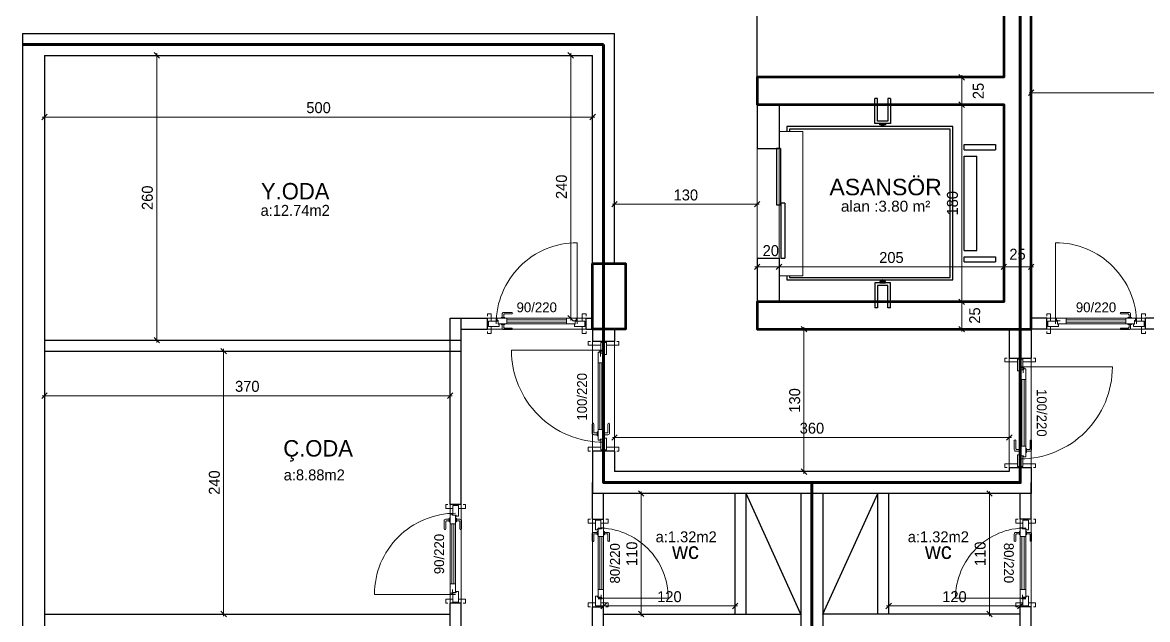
# Model space of a CAD drawing. Header units: centimetres. Extents: x 562865 to 1310255, y -148070 to 32737.
# Drawn here: x 591919 to 592945, y -4677 to -4132 of the extents above; entities that cross this region are included whole.
import ezdxf
from ezdxf.enums import TextEntityAlignment as Align

# ---------------------------------------------------------------- set-up
doc = ezdxf.new("R2010")
doc.units = ezdxf.units.CM
doc.header["$LTSCALE"] = 2.5
doc.layers.get('0').update_dxf_attribs({"color": 86})
for name, color, linetype in [('alan', 7, 'Continuous'), ('kapi-yazi', 7, 'Continuous'), ('mahal', 7, 'Continuous'), ('MAKINA', 4, 'Continuous'), ('MERBAS', 231, 'Continuous'), ('MIMARI', 3, 'Continuous'), ('Oda', 7, 'Continuous')]:
    doc.layers.add(name, color=color, linetype=linetype)
for name, color, linetype, lineweight in [('DUVAR', 4, 'Continuous', 30), ('duvar-kesim', 7, 'Continuous', 0), ('GÖRÜNÜŞLER', 96, 'Continuous', 25), ('ince', 30, 'Continuous', 15), ('iç ölçü', 106, 'Continuous', 18), ('kapi', 9, 'Continuous', 0), ('kolon', 1, 'Continuous', 53)]:
    doc.layers.add(name, color=color, linetype=linetype, lineweight=lineweight)
doc.styles.add('MAHALADI', font='arial.ttf')
doc.styles.add('PINAR', font='comic.ttf')
doc.dimstyles.new('TEMİZ ÖLÇÜ', dxfattribs={"dimtxt": 10, "dimasz": 5, "dimexe": 1.8, "dimexo": 0.625, "dimgap": 3, "dimtad": 1, "dimdec": 0, "dimrnd": 0.5, "dimzin": 1, "dimdsep": 46, "dimtxsty": 'PINAR', "dimblk": 'OBLIQUE', "dimcen": 0.9, "dimdle": 2, "dimclrd": 256, "dimclre": 256, "dimclrt": 7, "dimadec": 0, "dimazin": 0, "dimtfac": 1, "dimtdec": 0, "dimtofl": 0, "dimtmove": 2, "dimatfit": 2, "dimfxl": 10, "dimfxlon": 1, "dimlwd": -1, "dimlwe": -1, "dimarcsym": 0})

# ---------------------------------------------------------------- blocks, each defined once
blk = doc.blocks.new('fm-door1')
at = {"linetype": 'Continuous'}
for p, q in [((0, 25), (0, -25)), ((100, 25), (0, 25)), ((80, 32), (80, 0)), ((84, 28), (128, 28)), ((90, 50), (910, 50)), ((90, 50), (90, 30)), ((100, 30), (90, 30)), ((100, 30), (100, -5)), ((100, 30), (100, -5)), ((100, 0), (900, 0)), ((190, 50), (190, 0)), ((810, 50), (810, 0)), ((910, 30), (900, 30)), ((900, 30), (900, -5)), ((900, 25), (1000, 25)), ((910, 50), (910, 30)), ((1000, 25), (1000, -25)), ((110, -25), (0, -25)), ((100, -5), (110, -5)), ((110, -5), (100, -5)), ((110, -5), (110, -25)), ((110, -25), (110, -5)), ((890, -25), (890, -5)), ((890, -5), (900, -5)), ((890, -25), (1000, -25))]:
    blk.add_line(p, q, dxfattribs=at)
at = {"color": 8, "linetype": 'Continuous'}
for p, q in [((190, 35), (810, 35)), ((190, 15), (810, 15))]:
    blk.add_line(p, q, dxfattribs=at)
at = {"linetype": 'Continuous'}
for points in [[(858, 58), (858, 89, 0.414214), (842, 104), (759, 104, 1), (759, 89), (835, 89, -0.414214), (842, 81), (842, 58)], [(858, -8), (858, -39, -0.414214), (842, -54), (759, -54, -1), (759, -39), (835, -39, 0.414214), (842, -31), (842, -8)]]:
    blk.add_lwpolyline(points, format="xyb", dxfattribs=at)
for points in [[(869, 50), (869, 58), (831, 58), (831, 50)], [(869, 0), (869, -8), (831, -8), (831, 0)]]:
    blk.add_lwpolyline(points, dxfattribs=at)
blk.add_circle((84, 32), 4.26, dxfattribs=at)
blk = doc.blocks.new('_Oblique')
at = {"color": 0, "linetype": 'ByBlock', "lineweight": -2}
blk.add_line((-0.5, -0.5), (0.5, 0.5), dxfattribs=at)
blk = doc.blocks.new('*D283')
at = {"layer": 'Defpoints', "color": 0}
for p in [(592838.6, -4165.4), (593338.6, -4165.4), (593338.6, -4196.3)]:
    blk.add_point(p, dxfattribs=at)
at = {"layer": 'iç ölçü'}
for p, q in [((592836.6, -4196.3), (593340.6, -4196.3)), ((592838.6, -4191.3), (592838.6, -4198.1)), ((593338.6, -4191.3), (593338.6, -4198.1))]:
    blk.add_line(p, q, dxfattribs=at)
at = {"layer": 'iç ölçü', "linetype": 'ByBlock', "xscale": 5, "yscale": 5, "zscale": 5, "rotation": 180}
blk.add_blockref('_Oblique', (592838.6, -4196.3), dxfattribs=at)
at = {"layer": 'iç ölçü', "linetype": 'ByBlock', "xscale": 5, "yscale": 5, "zscale": 5}
blk.add_blockref('_Oblique', (593338.6, -4196.3), dxfattribs=at)
at = {"layer": 'iç ölçü', "color": 7, "insert": (593088.6, -4187.9), "char_height": 10, "attachment_point": 5, "style": 'PINAR'}
blk.add_mtext('500', dxfattribs=at)
blk = doc.blocks.new('*D286')
at = {"layer": 'Defpoints', "color": 0}
for p in [(592742, -4562.2), (592800.5, -4562.2), (592742, -4672.2)]:
    blk.add_point(p, dxfattribs=at)
at = {"layer": 'iç ölçü'}
for p, q in [((592795.5, -4562.2), (592802.3, -4562.2)), ((592800.5, -4674.2), (592800.5, -4560.2)), ((592795.5, -4672.2), (592802.3, -4672.2))]:
    blk.add_line(p, q, dxfattribs=at)
at = {"layer": 'iç ölçü', "linetype": 'ByBlock', "xscale": 5, "yscale": 5, "zscale": 5}
for p, rotation in [((592800.5, -4562.2), 90), ((592800.5, -4672.2), 270)]:
    blk.add_blockref('_Oblique', p, dxfattribs=dict(at, rotation=rotation))
at = {"layer": 'iç ölçü', "color": 7, "insert": (592792.1, -4617.2), "char_height": 10, "attachment_point": 5, "rotation": 90, "style": 'PINAR'}
blk.add_mtext('110', dxfattribs=at)
blk = doc.blocks.new('*D287')
at = {"layer": 'Defpoints', "color": 0}
for p in [(592708.6, -4580.4), (592828.6, -4580.4), (592708.6, -4664.8)]:
    blk.add_point(p, dxfattribs=at)
at = {"layer": 'iç ölçü'}
for p, q in [((592830.6, -4664.8), (592706.6, -4664.8)), ((592708.6, -4659.8), (592708.6, -4666.6)), ((592828.6, -4659.8), (592828.6, -4666.6))]:
    blk.add_line(p, q, dxfattribs=at)
at = {"layer": 'iç ölçü', "linetype": 'ByBlock', "xscale": 5, "yscale": 5, "zscale": 5, "rotation": 180}
blk.add_blockref('_Oblique', (592708.6, -4664.8), dxfattribs=at)
at = {"layer": 'iç ölçü', "linetype": 'ByBlock', "xscale": 5, "yscale": 5, "zscale": 5}
blk.add_blockref('_Oblique', (592828.6, -4664.8), dxfattribs=at)
at = {"layer": 'iç ölçü', "color": 7, "insert": (592768.6, -4656.4), "char_height": 10, "attachment_point": 5, "style": 'PINAR'}
blk.add_mtext('120', dxfattribs=at)
blk = doc.blocks.new('*D240')
at = {"layer": 'Defpoints', "color": 0}
for p in [(592482.8, -4562.2), (592541.3, -4562.2), (592541.3, -4672.2)]:
    blk.add_point(p, dxfattribs=at)
at = {"layer": 'iç ölçü'}
for p, q in [((592487.8, -4562.2), (592481, -4562.2)), ((592482.8, -4674.2), (592482.8, -4560.2)), ((592487.8, -4672.2), (592481, -4672.2))]:
    blk.add_line(p, q, dxfattribs=at)
at = {"layer": 'iç ölçü', "linetype": 'ByBlock', "xscale": 5, "yscale": 5, "zscale": 5}
for p, rotation in [((592482.8, -4562.2), 90), ((592482.8, -4672.2), 270)]:
    blk.add_blockref('_Oblique', p, dxfattribs=dict(at, rotation=rotation))
at = {"layer": 'iç ölçü', "color": 7, "insert": (592474.4, -4617.2), "char_height": 10, "attachment_point": 5, "rotation": 90, "style": 'PINAR'}
blk.add_mtext('110', dxfattribs=at)
blk = doc.blocks.new('*D241')
at = {"layer": 'Defpoints', "color": 0}
for p in [(592448.6, -4580.4), (592568.6, -4580.4), (592568.6, -4664.8)]:
    blk.add_point(p, dxfattribs=at)
at = {"layer": 'iç ölçü'}
for p, q in [((592446.6, -4664.8), (592570.6, -4664.8)), ((592448.6, -4659.8), (592448.6, -4666.6)), ((592568.6, -4659.8), (592568.6, -4666.6))]:
    blk.add_line(p, q, dxfattribs=at)
at = {"layer": 'iç ölçü', "linetype": 'ByBlock', "xscale": 5, "yscale": 5, "zscale": 5, "rotation": 180}
blk.add_blockref('_Oblique', (592448.6, -4664.8), dxfattribs=at)
at = {"layer": 'iç ölçü', "linetype": 'ByBlock', "xscale": 5, "yscale": 5, "zscale": 5}
blk.add_blockref('_Oblique', (592568.6, -4664.8), dxfattribs=at)
at = {"layer": 'iç ölçü', "color": 7, "insert": (592508.6, -4656.4), "char_height": 10, "attachment_point": 5, "style": 'PINAR'}
blk.add_mtext('120', dxfattribs=at)
blk = doc.blocks.new('*D264')
at = {"layer": 'Defpoints', "color": 0}
for p in [(592458.6, -4473.4), (592818.6, -4473.4), (592458.6, -4511.1)]:
    blk.add_point(p, dxfattribs=at)
at = {"layer": 'iç ölçü'}
for p, q in [((592820.6, -4511.1), (592456.6, -4511.1)), ((592458.6, -4506.1), (592458.6, -4512.9)), ((592818.6, -4506.1), (592818.6, -4512.9))]:
    blk.add_line(p, q, dxfattribs=at)
at = {"layer": 'iç ölçü', "linetype": 'ByBlock', "xscale": 5, "yscale": 5, "zscale": 5, "rotation": 180}
blk.add_blockref('_Oblique', (592458.6, -4511.1), dxfattribs=at)
at = {"layer": 'iç ölçü', "linetype": 'ByBlock', "xscale": 5, "yscale": 5, "zscale": 5}
blk.add_blockref('_Oblique', (592818.6, -4511.1), dxfattribs=at)
at = {"layer": 'iç ölçü', "color": 7, "insert": (592638.6, -4502.6), "char_height": 10, "attachment_point": 5, "style": 'PINAR'}
blk.add_mtext('360', dxfattribs=at)
blk = doc.blocks.new('*D334')
at = {"layer": 'Defpoints', "color": 0}
for p in [(592588.6, -4352.6), (592608.6, -4355.2), (592608.6, -4369)]:
    blk.add_point(p, dxfattribs=at)
at = {"layer": 'iç ölçü'}
for p, q in [((592586.6, -4355.2), (592610.6, -4355.2)), ((592588.6, -4353.3), (592588.6, -4357)), ((592608.6, -4365.2), (592608.6, -4353.4))]:
    blk.add_line(p, q, dxfattribs=at)
at = {"layer": 'iç ölçü', "linetype": 'ByBlock', "xscale": 5, "yscale": 5, "zscale": 5, "rotation": 180}
blk.add_blockref('_Oblique', (592588.6, -4355.2), dxfattribs=at)
at = {"layer": 'iç ölçü', "linetype": 'ByBlock', "xscale": 5, "yscale": 5, "zscale": 5}
blk.add_blockref('_Oblique', (592608.6, -4355.2), dxfattribs=at)
at = {"layer": 'iç ölçü', "color": 7, "insert": (592601.1, -4340.5), "char_height": 10, "attachment_point": 5, "style": 'PINAR'}
blk.add_mtext('20', dxfattribs=at)
blk = doc.blocks.new('*D335')
at = {"layer": 'Defpoints', "color": 0}
for p in [(592813.6, -4330.8), (592813.6, -4355.2), (592608.6, -4369)]:
    blk.add_point(p, dxfattribs=at)
at = {"layer": 'iç ölçü'}
for p, q in [((592813.6, -4345.2), (592813.6, -4357)), ((592606.6, -4355.2), (592815.6, -4355.2)), ((592608.6, -4365.2), (592608.6, -4353.4))]:
    blk.add_line(p, q, dxfattribs=at)
at = {"layer": 'iç ölçü', "linetype": 'ByBlock', "xscale": 5, "yscale": 5, "zscale": 5, "rotation": 180}
blk.add_blockref('_Oblique', (592608.6, -4355.2), dxfattribs=at)
at = {"layer": 'iç ölçü', "linetype": 'ByBlock', "xscale": 5, "yscale": 5, "zscale": 5}
blk.add_blockref('_Oblique', (592813.6, -4355.2), dxfattribs=at)
at = {"layer": 'iç ölçü', "color": 7, "insert": (592711.1, -4346.8), "char_height": 10, "attachment_point": 5, "style": 'PINAR'}
blk.add_mtext('205', dxfattribs=at)
blk = doc.blocks.new('*D336')
at = {"layer": 'Defpoints', "color": 0}
for p in [(592813.6, -4330.8), (592838.6, -4352.8), (592838.6, -4355.2)]:
    blk.add_point(p, dxfattribs=at)
at = {"layer": 'iç ölçü'}
for p, q in [((592813.6, -4345.2), (592813.6, -4357)), ((592811.6, -4355.2), (592840.6, -4355.2)), ((592838.6, -4353.4), (592838.6, -4357))]:
    blk.add_line(p, q, dxfattribs=at)
at = {"layer": 'iç ölçü', "linetype": 'ByBlock', "xscale": 5, "yscale": 5, "zscale": 5, "rotation": 180}
blk.add_blockref('_Oblique', (592813.6, -4355.2), dxfattribs=at)
at = {"layer": 'iç ölçü', "linetype": 'ByBlock', "xscale": 5, "yscale": 5, "zscale": 5}
blk.add_blockref('_Oblique', (592838.6, -4355.2), dxfattribs=at)
at = {"layer": 'iç ölçü', "color": 7, "insert": (592826.1, -4343.8), "char_height": 10, "attachment_point": 5, "style": 'PINAR'}
blk.add_mtext('25', dxfattribs=at)
blk = doc.blocks.new('*D337')
at = {"layer": 'Defpoints', "color": 0}
for p in [(592775.2, -4387.2), (592782, -4387.2), (592782, -4412.2)]:
    blk.add_point(p, dxfattribs=at)
at = {"layer": 'iç ölçü'}
for p, q in [((592781.4, -4387.2), (592773.4, -4387.2)), ((592775.2, -4414.2), (592775.2, -4385.2)), ((592781.4, -4412.2), (592773.4, -4412.2))]:
    blk.add_line(p, q, dxfattribs=at)
at = {"layer": 'iç ölçü', "linetype": 'ByBlock', "xscale": 5, "yscale": 5, "zscale": 5}
for p, rotation in [((592775.2, -4387.2), 90), ((592775.2, -4412.2), 270)]:
    blk.add_blockref('_Oblique', p, dxfattribs=dict(at, rotation=rotation))
at = {"layer": 'iç ölçü', "color": 7, "insert": (592787.1, -4399.7), "char_height": 10, "attachment_point": 5, "rotation": 90, "style": 'PINAR'}
blk.add_mtext('25', dxfattribs=at)
blk = doc.blocks.new('*D338')
at = {"layer": 'Defpoints', "color": 0}
for p in [(592775.2, -4207.2), (592779.5, -4207.2), (592782, -4387.2)]:
    blk.add_point(p, dxfattribs=at)
at = {"layer": 'iç ölçü'}
for p, q in [((592775.2, -4389.2), (592775.2, -4205.2)), ((592778.8, -4207.2), (592773.4, -4207.2)), ((592781.4, -4387.2), (592773.4, -4387.2))]:
    blk.add_line(p, q, dxfattribs=at)
at = {"layer": 'iç ölçü', "linetype": 'ByBlock', "xscale": 5, "yscale": 5, "zscale": 5}
for p, rotation in [((592775.2, -4207.2), 90), ((592775.2, -4387.2), 270)]:
    blk.add_blockref('_Oblique', p, dxfattribs=dict(at, rotation=rotation))
at = {"layer": 'iç ölçü', "color": 7, "insert": (592766.8, -4297.2), "char_height": 10, "attachment_point": 5, "rotation": 90, "style": 'PINAR'}
blk.add_mtext('180', dxfattribs=at)
blk = doc.blocks.new('*D339')
at = {"layer": 'Defpoints', "color": 0}
for p in [(592775.2, -4182.2), (592779.5, -4182.2), (592779.5, -4207.2)]:
    blk.add_point(p, dxfattribs=at)
at = {"layer": 'iç ölçü'}
for p, q in [((592778.8, -4182.2), (592773.4, -4182.2)), ((592775.2, -4209.2), (592775.2, -4180.2)), ((592778.8, -4207.2), (592773.4, -4207.2))]:
    blk.add_line(p, q, dxfattribs=at)
at = {"layer": 'iç ölçü', "linetype": 'ByBlock', "xscale": 5, "yscale": 5, "zscale": 5}
for p, rotation in [((592775.2, -4182.2), 90), ((592775.2, -4207.2), 270)]:
    blk.add_blockref('_Oblique', p, dxfattribs=dict(at, rotation=rotation))
at = {"layer": 'iç ölçü', "color": 7, "insert": (592790.4, -4194.7), "char_height": 10, "attachment_point": 5, "rotation": 90, "style": 'PINAR'}
blk.add_mtext('25', dxfattribs=at)
blk = doc.blocks.new('*D340')
at = {"layer": 'Defpoints', "color": 0}
for p in [(592458.6, -4297.2), (592458.6, -4298.1), (592588.6, -4297.2)]:
    blk.add_point(p, dxfattribs=at)
at = {"layer": 'iç ölçü'}
for p, q in [((592590.6, -4298.1), (592456.6, -4298.1)), ((592458.6, -4297.8), (592458.6, -4299.9)), ((592588.6, -4297.8), (592588.6, -4299.9))]:
    blk.add_line(p, q, dxfattribs=at)
at = {"layer": 'iç ölçü', "linetype": 'ByBlock', "xscale": 5, "yscale": 5, "zscale": 5, "rotation": 180}
blk.add_blockref('_Oblique', (592458.6, -4298.1), dxfattribs=at)
at = {"layer": 'iç ölçü', "linetype": 'ByBlock', "xscale": 5, "yscale": 5, "zscale": 5}
blk.add_blockref('_Oblique', (592588.6, -4298.1), dxfattribs=at)
at = {"layer": 'iç ölçü', "color": 7, "insert": (592523.6, -4289.7), "char_height": 10, "attachment_point": 5, "style": 'PINAR'}
blk.add_mtext('130', dxfattribs=at)
blk = doc.blocks.new('*D341')
at = {"layer": 'Defpoints', "color": 0}
for p in [(592661.4, -4412.2), (592631.3, -4542.2), (592661.4, -4542.2)]:
    blk.add_point(p, dxfattribs=at)
at = {"layer": 'iç ölçü'}
for p, q in [((592631.3, -4410.2), (592631.3, -4544.2)), ((592636.3, -4412.2), (592629.5, -4412.2)), ((592636.3, -4542.2), (592629.5, -4542.2))]:
    blk.add_line(p, q, dxfattribs=at)
at = {"layer": 'iç ölçü', "linetype": 'ByBlock', "xscale": 5, "yscale": 5, "zscale": 5}
for p, rotation in [((592631.3, -4412.2), 90), ((592631.3, -4542.2), 270)]:
    blk.add_blockref('_Oblique', p, dxfattribs=dict(at, rotation=rotation))
at = {"layer": 'iç ölçü', "color": 7, "insert": (592622.9, -4477.2), "char_height": 10, "attachment_point": 5, "rotation": 90, "style": 'PINAR'}
blk.add_mtext('130', dxfattribs=at)
blk = doc.blocks.new('*D349')
at = {"layer": 'Defpoints', "color": 0}
for p in [(592121, -4432.2), (592102, -4672.2), (592123.6, -4672.2)]:
    blk.add_point(p, dxfattribs=at)
at = {"layer": 'iç ölçü'}
for p, q in [((592107, -4432.2), (592100.2, -4432.2)), ((592102, -4430.2), (592102, -4674.2)), ((592107, -4672.2), (592100.2, -4672.2))]:
    blk.add_line(p, q, dxfattribs=at)
at = {"layer": 'iç ölçü', "linetype": 'ByBlock', "xscale": 5, "yscale": 5, "zscale": 5}
for p, rotation in [((592102, -4432.2), 90), ((592102, -4672.2), 270)]:
    blk.add_blockref('_Oblique', p, dxfattribs=dict(at, rotation=rotation))
at = {"layer": 'iç ölçü', "color": 7, "insert": (592093.6, -4552.2), "char_height": 10, "attachment_point": 5, "rotation": 90, "style": 'PINAR'}
blk.add_mtext('240', dxfattribs=at)
blk = doc.blocks.new('*D350')
at = {"layer": 'Defpoints', "color": 0}
for p in [(592009.5, -4162.2), (592009.5, -4422.2), (592041.1, -4422.2)]:
    blk.add_point(p, dxfattribs=at)
at = {"layer": 'iç ölçü'}
for p, q in [((592036.1, -4162.2), (592042.9, -4162.2)), ((592041.1, -4160.2), (592041.1, -4424.2)), ((592036.1, -4422.2), (592042.9, -4422.2))]:
    blk.add_line(p, q, dxfattribs=at)
at = {"layer": 'iç ölçü', "linetype": 'ByBlock', "xscale": 5, "yscale": 5, "zscale": 5}
for p, rotation in [((592041.1, -4162.2), 90), ((592041.1, -4422.2), 270)]:
    blk.add_blockref('_Oblique', p, dxfattribs=dict(at, rotation=rotation))
at = {"layer": 'iç ölçü', "color": 7, "insert": (592032.5, -4292.2), "char_height": 10, "attachment_point": 5, "rotation": 90, "style": 'PINAR'}
blk.add_mtext('260', dxfattribs=at)
blk = doc.blocks.new('*D351')
at = {"layer": 'Defpoints', "color": 0}
for p in [(592404.1, -4162.2), (592418.6, -4162.2), (592404.1, -4402.2)]:
    blk.add_point(p, dxfattribs=at)
at = {"layer": 'iç ölçü'}
for p, q in [((592413.6, -4162.2), (592420.4, -4162.2)), ((592418.6, -4404.2), (592418.6, -4160.2)), ((592413.6, -4402.2), (592420.4, -4402.2))]:
    blk.add_line(p, q, dxfattribs=at)
at = {"layer": 'iç ölçü', "linetype": 'ByBlock', "xscale": 5, "yscale": 5, "zscale": 5}
for p, rotation in [((592418.6, -4162.2), 90), ((592418.6, -4402.2), 270)]:
    blk.add_blockref('_Oblique', p, dxfattribs=dict(at, rotation=rotation))
at = {"layer": 'iç ölçü', "color": 7, "insert": (592410.2, -4282.2), "char_height": 10, "attachment_point": 5, "rotation": 90, "style": 'PINAR'}
blk.add_mtext('240', dxfattribs=at)
blk = doc.blocks.new('*D353')
at = {"layer": 'Defpoints', "color": 0}
for p in [(591938.6, -4218.5), (591938.6, -4225.6), (592438.6, -4217.7)]:
    blk.add_point(p, dxfattribs=at)
at = {"layer": 'iç ölçü'}
for p, q in [((591938.6, -4223.5), (591938.6, -4216.7)), ((592440.6, -4218.5), (591936.6, -4218.5)), ((592438.6, -4218.3), (592438.6, -4220.3))]:
    blk.add_line(p, q, dxfattribs=at)
at = {"layer": 'iç ölçü', "linetype": 'ByBlock', "xscale": 5, "yscale": 5, "zscale": 5, "rotation": 180}
blk.add_blockref('_Oblique', (591938.6, -4218.5), dxfattribs=at)
at = {"layer": 'iç ölçü', "linetype": 'ByBlock', "xscale": 5, "yscale": 5, "zscale": 5}
blk.add_blockref('_Oblique', (592438.6, -4218.5), dxfattribs=at)
at = {"layer": 'iç ölçü', "color": 7, "insert": (592188.6, -4210), "char_height": 10, "attachment_point": 5, "style": 'PINAR'}
blk.add_mtext('500', dxfattribs=at)
blk = doc.blocks.new('*D354')
at = {"layer": 'Defpoints', "color": 0}
for p in [(591938.6, -4472.9), (591938.6, -4504.7), (592308.6, -4504.7)]:
    blk.add_point(p, dxfattribs=at)
at = {"layer": 'iç ölçü'}
for p, q in [((592310.6, -4472.9), (591936.6, -4472.9)), ((591938.6, -4477.9), (591938.6, -4471.1)), ((592308.6, -4477.9), (592308.6, -4471.1))]:
    blk.add_line(p, q, dxfattribs=at)
at = {"layer": 'iç ölçü', "linetype": 'ByBlock', "xscale": 5, "yscale": 5, "zscale": 5, "rotation": 180}
blk.add_blockref('_Oblique', (591938.6, -4472.9), dxfattribs=at)
at = {"layer": 'iç ölçü', "linetype": 'ByBlock', "xscale": 5, "yscale": 5, "zscale": 5}
blk.add_blockref('_Oblique', (592308.6, -4472.9), dxfattribs=at)
at = {"layer": 'iç ölçü', "color": 7, "insert": (592123.6, -4464.4), "char_height": 10, "attachment_point": 5, "style": 'PINAR'}
blk.add_mtext('370', dxfattribs=at)

msp = doc.modelspace()

# ---------------------------------------------------------------- linework, layer by layer
at = {"color": 4, "ltscale": 0.1}
for p, q in [((592609.9, -4247.2), (592606.4, -4247.2)), ((592606.4, -4247.2), (592606.4, -4298.6)), ((592609.9, -4247.2), (592609.9, -4298.6)), ((592606.4, -4298.6), (592609.9, -4298.6)), ((592613.8, -4297.2), (592610.3, -4297.2)), ((592610.3, -4297.2), (592610.3, -4347.2)), ((592613.8, -4297.2), (592613.8, -4347.2)), ((592610.3, -4347.2), (592613.8, -4347.2))]:
    msp.add_line(p, q, dxfattribs=at)
at = {"layer": 'DUVAR'}
for p, q in [((591918.6, -4142.2), (592458.6, -4142.2)), ((592458.6, -4352.2), (592458.6, -4142.2)), ((591938.6, -4162.2), (592438.6, -4162.2)), ((592438.6, -4352.2), (592438.6, -4162.2)), ((592588.6, -4207.2), (592588.6, -4247.2)), ((592608.6, -4207.2), (592608.6, -4247.2)), ((592588.6, -4247.2), (592608.6, -4247.2)), ((592588.6, -4347.2), (592588.6, -4387.2)), ((592588.6, -4347.2), (592608.6, -4347.2)), ((592608.6, -4347.2), (592608.6, -4387.2)), ((592308.6, -4572.2), (592308.6, -4402.2)), ((592308.6, -4402.2), (592342.6, -4402.2)), ((592318.6, -4572.2), (592318.6, -4402.2)), ((592342.6, -4412.2), (592342.6, -4402.2)), ((592432.6, -4402.2), (592438.6, -4402.2)), ((592432.6, -4412.2), (592432.6, -4402.2)), ((592852.7, -4402.2), (592838.6, -4402.2)), ((592852.7, -4412.2), (592852.7, -4402.2)), ((593338.6, -4402.2), (592942.7, -4402.2)), ((592942.7, -4412.2), (592942.7, -4402.2)), ((591938.6, -4422.2), (592318.6, -4422.2)), ((592318.6, -4412.2), (592342.6, -4412.2)), ((592432.6, -4412.2), (592438.6, -4412.2)), ((592438.6, -4412.2), (592438.6, -4423.4)), ((592458.6, -4412.2), (592458.6, -4423.4)), ((592818.6, -4412.2), (592818.6, -4438.5)), ((592838.6, -4412.2), (592838.6, -4438.5)), ((592852.7, -4412.2), (592838.6, -4412.2)), ((592998.6, -4412.2), (592942.7, -4412.2)), ((591938.6, -4432.2), (592318.6, -4432.2)), ((592458.6, -4423.4), (592438.6, -4423.4)), ((592818.6, -4438.5), (592838.6, -4438.5)), ((592438.6, -4523.4), (592438.6, -4562.2)), ((592458.6, -4523.4), (592438.6, -4523.4)), ((592458.6, -4523.4), (592458.6, -4542.2)), ((592818.6, -4542.2), (592458.6, -4542.2)), ((592818.6, -4538.5), (592818.6, -4542.2)), ((592818.6, -4538.5), (592838.6, -4538.5)), ((592838.6, -4538.5), (592838.6, -4562.2)), ((592438.6, -4585.6), (592438.6, -4552.2)), ((592838.6, -4585.6), (592838.6, -4552.2)), ((592838.6, -4562.2), (592438.6, -4562.2)), ((592448.6, -4585.6), (592448.6, -4562.2)), ((592568.6, -4672.2), (592568.6, -4562.2)), ((592578.6, -4672.2), (592578.6, -4562.2)), ((592628.6, -4562.2), (592628.6, -5409.2)), ((592648.6, -4562.2), (592648.6, -5409.2)), ((592698.6, -4672.2), (592698.6, -4562.2)), ((592708.6, -4672.2), (592708.6, -4562.2)), ((592828.6, -4585.6), (592828.6, -4562.2)), ((592318.6, -4572.2), (592308.6, -4572.2)), ((592438.6, -4585.6), (592448.6, -4585.6)), ((592838.6, -4585.6), (592828.6, -4585.6)), ((592308.6, -4689.3), (592308.6, -4662.2)), ((592318.6, -4662.2), (592308.6, -4662.2)), ((592318.6, -4689.3), (592318.6, -4662.2)), ((592438.6, -4690), (592438.6, -4665.6)), ((592438.6, -4665.6), (592448.6, -4665.6)), ((592448.6, -4690), (592448.6, -4665.6)), ((592828.6, -4690), (592828.6, -4665.6)), ((592838.6, -4665.6), (592828.6, -4665.6)), ((592838.6, -4690), (592838.6, -4665.6)), ((591938.6, -4672.2), (592308.6, -4672.2)), ((592448.6, -4672.2), (592628.6, -4672.2)), ((592828.6, -4672.2), (592648.6, -4672.2))]:
    msp.add_line(p, q, dxfattribs=at)
for points in [[(591918.6, -4142.2), (591918.6, -5429.2), (593358.6, -5429.2), (593358.6, -3155.2), (591918.6, -3155.2), (591918.6, -3992.2)], [(591938.6, -4162.2), (591938.6, -5409.2), (593338.6, -5409.2), (593338.6, -3175.2), (591938.6, -3175.2), (591938.6, -3972.2)]]:
    msp.add_lwpolyline(points, dxfattribs=at)
at = {"layer": 'duvar-kesim'}
for p, q in [((592588.6, -4247.2), (592588.6, -4347.2)), ((592608.6, -4247.2), (592608.6, -4347.2)), ((592432.6, -4402.2), (592342.6, -4402.2)), ((592852.7, -4402.2), (592942.7, -4402.2)), ((592432.6, -4412.2), (592342.6, -4412.2)), ((592852.7, -4412.2), (592942.7, -4412.2)), ((592438.6, -4423.4), (592438.6, -4523.4)), ((592458.6, -4423.4), (592458.6, -4523.4)), ((592818.6, -4438.5), (592818.6, -4538.5)), ((592838.6, -4438.5), (592838.6, -4538.5)), ((592308.6, -4662.2), (592308.6, -4572.2)), ((592318.6, -4662.2), (592318.6, -4572.2)), ((592438.6, -4665.6), (592438.6, -4585.6)), ((592448.6, -4665.6), (592448.6, -4585.6)), ((592828.6, -4665.6), (592828.6, -4585.6)), ((592838.6, -4665.6), (592838.6, -4585.6))]:
    msp.add_line(p, q, dxfattribs=at)
at = {"layer": 'GÖRÜNÜŞLER'}
for p, q in [((592628.6, -4672.2), (592578.6, -4562.2)), ((592648.6, -4672.2), (592698.6, -4562.2))]:
    msp.add_line(p, q, dxfattribs=at)
at = {"layer": 'ince', "ltscale": 0.1}
for p, q in [((592608.6, -4231.8), (592630.2, -4231.8)), ((592630.2, -4231.8), (592630.2, -4363.4)), ((592608.6, -4259.6), (592608.6, -4247.2)), ((592608.6, -4347.2), (592608.6, -4363.4)), ((592608.6, -4363.4), (592630.2, -4363.4))]:
    msp.add_line(p, q, dxfattribs=at)
at = {"layer": 'iç ölçü'}
msp.add_lwpolyline([(591918.6, -3982.2), (591918.6, -3155.2), (593358.6, -3155.2), (593358.6, -5429.2), (591918.6, -5429.2), (591918.6, -4152.2)], dxfattribs=at)
at = {"layer": 'kapi'}
for points in [[(592424.6, -4407.2), (592424.6, -4333.2, 0.414214), (592350.6, -4407.2, 0.414214)], [(592860.7, -4407.2), (592860.7, -4333.2, -0.414214), (592934.7, -4407.2, -0.414214)], [(592448.6, -4431.4), (592364.6, -4431.4, 0.414214), (592448.6, -4515.4, 0.414214)], [(592828.6, -4446.5), (592912.6, -4446.5, -0.414214), (592828.6, -4530.5, -0.414214)], [(592313.6, -4654.2), (592239.6, -4654.2, -0.414214), (592313.6, -4580.2, -0.414214)], [(592443.6, -4657.6), (592507.6, -4657.6, 0.414214), (592443.6, -4593.6, 0.414214)], [(592833.6, -4657.6), (592769.6, -4657.6, -0.414214), (592833.6, -4593.6, -0.414214)]]:
    msp.add_lwpolyline(points, format="xyb", dxfattribs=at)
for points in [[(592342.6, -4400.2), (592342.6, -4398.2), (592346.1, -4398.2), (592346.1, -4404.7)], [(592432.6, -4400.2), (592432.6, -4398.2), (592429.1, -4398.2), (592429.1, -4404.7)], [(592852.7, -4400.2), (592852.7, -4398.2), (592856.2, -4398.2), (592856.2, -4404.7)], [(592942.7, -4400.2), (592942.7, -4398.2), (592939.2, -4398.2), (592939.2, -4404.7)], [(592342.6, -4414.2), (592342.6, -4416.2), (592346.1, -4416.2), (592346.1, -4409.7)], [(592432.6, -4414.2), (592432.6, -4416.2), (592429.1, -4416.2), (592429.1, -4409.7)], [(592852.7, -4414.2), (592852.7, -4416.2), (592856.2, -4416.2), (592856.2, -4409.7)], [(592942.7, -4414.2), (592942.7, -4416.2), (592939.2, -4416.2), (592939.2, -4409.7)], [(592436.6, -4423.4), (592434.6, -4423.4), (592434.6, -4426.9), (592446.1, -4426.9)], [(592460.6, -4423.4), (592462.6, -4423.4), (592462.6, -4426.9), (592451.1, -4426.9)], [(592816.6, -4438.5), (592814.6, -4438.5), (592814.6, -4442), (592826.1, -4442)], [(592840.6, -4438.5), (592842.6, -4438.5), (592842.6, -4442), (592831.1, -4442)], [(592436.6, -4523.4), (592434.6, -4523.4), (592434.6, -4519.9), (592446.1, -4519.9)], [(592460.6, -4523.4), (592462.6, -4523.4), (592462.6, -4519.9), (592451.1, -4519.9)], [(592816.6, -4538.5), (592814.6, -4538.5), (592814.6, -4535), (592826.1, -4535)], [(592840.6, -4538.5), (592842.6, -4538.5), (592842.6, -4535), (592831.1, -4535)], [(592306.6, -4572.2), (592304.6, -4572.2), (592304.6, -4575.7), (592311.1, -4575.7)], [(592320.6, -4572.2), (592322.6, -4572.2), (592322.6, -4575.7), (592316.1, -4575.7)], [(592436.6, -4585.6), (592434.6, -4585.6), (592434.6, -4589.1), (592441.1, -4589.1)], [(592450.6, -4585.6), (592452.6, -4585.6), (592452.6, -4589.1), (592446.1, -4589.1)], [(592826.6, -4585.6), (592824.6, -4585.6), (592824.6, -4589.1), (592831.1, -4589.1)], [(592840.6, -4585.6), (592842.6, -4585.6), (592842.6, -4589.1), (592836.1, -4589.1)], [(592306.6, -4662.2), (592304.6, -4662.2), (592304.6, -4658.7), (592311.1, -4658.7)], [(592320.6, -4662.2), (592322.6, -4662.2), (592322.6, -4658.7), (592316.1, -4658.7)], [(592436.6, -4665.6), (592434.6, -4665.6), (592434.6, -4662.1), (592441.1, -4662.1)], [(592450.6, -4665.6), (592452.6, -4665.6), (592452.6, -4662.1), (592446.1, -4662.1)], [(592826.6, -4665.6), (592824.6, -4665.6), (592824.6, -4662.1), (592831.1, -4662.1)], [(592840.6, -4665.6), (592842.6, -4665.6), (592842.6, -4662.1), (592836.1, -4662.1)]]:
    msp.add_lwpolyline(points, dxfattribs=at)
at = {"layer": 'kolon', "color": 6, "lineweight": 140}
msp.add_line((592638.6, -4552.2), (592638.6, -5429.2), dxfattribs=at)
for points in [[(592448.6, -4152.2), (592448.6, -4552.2), (592828.6, -4552.2), (592828.6, -3672.2), (592448.6, -3672.2), (592448.6, -3982.2), (591918.6, -3982.2)], [(591918.6, -4152.2), (592448.6, -4152.2)]]:
    msp.add_lwpolyline(points, dxfattribs=at)
at = {"layer": 'kolon'}
for points in [[(592838.6, -4412.2), (592838.6, -3812.2), (592588.6, -3812.2), (592588.6, -3842.2), (592813.6, -3842.2), (592813.6, -4182.2), (592588.6, -4182.2), (592588.6, -4207.2), (592813.6, -4207.2), (592813.6, -4387.2), (592588.6, -4387.2), (592588.6, -4412.2)], [(592438.6, -4352.2), (592468.6, -4352.2), (592468.6, -4412.2), (592438.6, -4412.2)]]:
    msp.add_lwpolyline(points, close=True, dxfattribs=at)
at = {"layer": 'MAKINA', "ltscale": 0.1}
for p, q in [((592777.4, -4350.8), (592777.4, -4346.1)), ((592806, -4346.1), (592806, -4350.8))]:
    msp.add_line(p, q, dxfattribs=at)
at = {"layer": 'MERBAS'}
for p, q in [((592813.6, -3842.2), (592813.6, -4182.2)), ((592588.6, -4182.2), (592588.6, -4062.2)), ((592813.6, -4182.2), (592588.6, -4182.2))]:
    msp.add_line(p, q, dxfattribs=at)
at = {"layer": 'MIMARI', "ltscale": 0.1}
for p, q in [((592698.4, -4201.7), (592696.1, -4201.7)), ((592696.1, -4224.5), (592696.1, -4201.7)), ((592698.4, -4222.2), (592698.4, -4201.7)), ((592710.2, -4201.7), (592707.8, -4201.7)), ((592707.8, -4201.7), (592707.8, -4222.2)), ((592710.2, -4201.7), (592710.2, -4224.5)), ((592710.2, -4224.5), (592696.1, -4224.5)), ((592707.8, -4222.2), (592698.4, -4222.2)), ((592777.4, -4243.6), (592806, -4243.6)), ((592777.4, -4243.6), (592806, -4243.6)), ((592777.4, -4248.3), (592777.4, -4243.6)), ((592806, -4243.6), (592806, -4248.3)), ((592806, -4243.6), (592806, -4248.3)), ((592777.4, -4248.3), (592806, -4248.3)), ((592777.4, -4248.3), (592806, -4248.3)), ((592777.4, -4254.1), (592789.1, -4254.1)), ((592777.4, -4340.2), (592777.4, -4254.1)), ((592789.1, -4340.2), (592789.1, -4254.1)), ((592777.4, -4340.2), (592789.1, -4340.2)), ((592777.4, -4346.1), (592806, -4346.1)), ((592777.4, -4350.8), (592806, -4350.8)), ((592710.2, -4369.9), (592696.1, -4369.9)), ((592696.1, -4369.9), (592696.1, -4392.7)), ((592710.2, -4392.7), (592710.2, -4369.9)), ((592707.8, -4372.2), (592698.4, -4372.2)), ((592698.4, -4372.2), (592698.4, -4392.7)), ((592707.8, -4392.7), (592707.8, -4372.2)), ((592698.4, -4392.7), (592696.1, -4392.7)), ((592710.2, -4392.7), (592707.8, -4392.7))]:
    msp.add_line(p, q, dxfattribs=at)
for points in [[(592707.8, -4207.2), (592698.4, -4207.2)], [(592755.1, -4367.2), (592767, -4367.2), (592767, -4227.1), (592615.6, -4227.1), (592615.6, -4231.8)], [(592755.1, -4364.9), (592764.7, -4364.9), (592764.7, -4229.5), (592618, -4229.5), (592618, -4231.8)], [(592615.6, -4363.4), (592615.6, -4367.2), (592755.1, -4367.2)], [(592618, -4363.4), (592618, -4364.9), (592755.1, -4364.9)], [(592707.8, -4387.2), (592698.4, -4387.2)]]:
    msp.add_lwpolyline(points, dxfattribs=at)
for points in [[(592705.6, -4224.5), (592705.6, -4225.7), (592700.5, -4225.7), (592700.5, -4224.5)], [(592704.1, -4225.7), (592703.2, -4227.1), (592703.1, -4227.1), (592702.2, -4225.7)], [(592705.6, -4369.9), (592705.6, -4368.7), (592700.5, -4368.7), (592700.5, -4369.9)], [(592704.1, -4368.7), (592703.2, -4367.2), (592703.1, -4367.2), (592702.2, -4368.7)]]:
    msp.add_lwpolyline(points, close=True, dxfattribs=at)
for points in [[(592705.6, -4224.5), (592705.6, -4225.7), (592700.5, -4224.5), (592700.5, -4225.7)], [(592702.2, -4225.7), (592703.1, -4227.1), (592704.1, -4225.7), (592703.2, -4227.2)], [(592705.6, -4369.9), (592705.6, -4368.7), (592700.5, -4369.9), (592700.5, -4368.7)], [(592702.2, -4368.7), (592703.1, -4367.2), (592704.1, -4368.7), (592703.2, -4367.2)]]:
    msp.add_solid(points, dxfattribs=at)

# ---------------------------------------------------------------- block references
at = {"layer": 'kapi'}
for p, xscale, yscale, zscale, rotation in [((592431.6, -4407.2), 0.08800000000000001, -0.1, 0.08800000000000001, 180), ((592448.6, -4424.4), -0.09799999999995634, 0.0999999999994543, 0.098, 90), ((592828.6, -4439.5), 0.09799999999995634, 0.0999999999994543, 0.098, 270), ((592313.6, -4661.2), -0.08800000000021961, -0.09999999999990905, 0.08800000000000001, 269.999955279967), ((592443.6, -4664.6), 0.07799999999997453, -0.09999999999990905, 0.07800000000000001, 90), ((592833.6, -4664.6), -0.07799999999997453, -0.09999999999990905, 0.07800000000000001, 270)]:
    msp.add_blockref('fm-door1', p, dxfattribs=dict(at, xscale=xscale, yscale=yscale, zscale=zscale, rotation=rotation))
at = {"layer": 'kapi', "xscale": 0.08800000000000001, "yscale": 0.1, "zscale": 0.08800000000000001}
msp.add_blockref('fm-door1', (592853.7, -4407.2), dxfattribs=at)

# ---------------------------------------------------------------- texts
at = {"layer": 'alan'}
for s, style, p in [('a:12.74m2', 'PINAR', (592167.3, -4308.7)), ('alan :3.80 m²', 'MAHALADI', (592705.8, -4304.9)), ('a:8.88m2', 'PINAR', (592184.7, -4550.2)), ('a:1.32m2', 'PINAR', (592523.9, -4606.7)), ('a:1.32m2', 'PINAR', (592753.9, -4606.7))]:
    msp.add_text(s, height=10, dxfattribs=dict(at, style=style)).set_placement(p, align=Align.CENTER)
at = {"layer": 'kapi-yazi', "style": 'PINAR'}
for s, rotation, p in [('90/220', 0, (592387.6, -4392.2)), ('100/220', 90, (592428.9, -4473.9)), ('100/220', 270, (592848.2, -4488.5)), ('90/220', 90, (592298.6, -4617.4)), ('80/220', 90, (592458.9, -4625.9)), ('80/220', 270, (592818.2, -4625.6))]:
    msp.add_text(s, height=9, rotation=rotation, dxfattribs=at).set_placement(p, align=Align.MIDDLE_CENTER)
msp.add_text('90/220', height=9, dxfattribs=at).set_placement((592897.7, -4392.2), align=Align.MIDDLE_CENTER)
at = {"layer": 'mahal', "style": 'PINAR'}
for s, p in [('Y.ODA', (592167.3, -4293.7)), ('Ç.ODA', (592188.2, -4528.4)), ('wc', (592523.3, -4621.9)), ('wc', (592753.9, -4621.9))]:
    msp.add_text(s, height=15, dxfattribs=at).set_placement(p, align=Align.CENTER)
at = {"layer": 'Oda', "style": 'MAHALADI'}
msp.add_text('ASANSÖR', height=15, dxfattribs=at).set_placement((592705.8, -4289.9), align=Align.CENTER)

# ---------------------------------------------------------------- dimensions: what is measured, and where the dimension line sits
at = {"layer": 'iç ölçü'}
for base, p1, p2, angle, override, picture, middle in [((592041.1, -4422.2), (592009.5, -4162.2), (592009.5, -4422.2), 90, {"dimfxl": 5, "dimarcsym": 1}, '*D350', (592032.5, -4292.2)), ((592418.6, -4162.2), (592404.1, -4402.2), (592404.1, -4162.2), 90, {"dimfxl": 5, "dimarcsym": 1}, '*D351', (592410.2, -4282.2)), ((592775.2, -4207.2), (592782, -4387.2), (592779.5, -4207.2), 90, {"dimtxsty": 'PINAR'}, '*D338', (592766.8, -4297.2)), ((592458.6, -4298.1), (592588.6, -4297.2), (592458.6, -4297.2), 180, {"dimfxl": 5, "dimarcsym": 1}, '*D340', (592523.6, -4289.7)), ((592813.6, -4355.2), (592608.6, -4369), (592813.6, -4330.8), 180, {"dimtxsty": 'PINAR'}, '*D335', (592711.1, -4346.8)), ((592631.3, -4542.2), (592661.4, -4412.2), (592661.4, -4542.2), 90, {"dimfxl": 5, "dimarcsym": 1}, '*D341', (592622.9, -4477.2)), ((592102, -4672.2), (592121, -4432.2), (592123.6, -4672.2), 90, {"dimfxl": 5, "dimarcsym": 1}, '*D349', (592093.6, -4552.2)), ((592482.8, -4562.2), (592541.3, -4672.2), (592541.3, -4562.2), 90, {"dimfxl": 5, "dimarcsym": 1}, '*D240', (592474.4, -4617.2)), ((592800.5, -4562.2), (592742, -4672.2), (592742, -4562.2), 90, {"dimfxl": 5, "dimarcsym": 1}, '*D286', (592792.1, -4617.2)), ((592568.6, -4664.8), (592448.6, -4580.4), (592568.6, -4580.4), 180, {"dimfxl": 5, "dimarcsym": 1}, '*D241', (592508.6, -4656.4))]:
    dim = msp.add_linear_dim(base=base, p1=p1, p2=p2, angle=angle, dimstyle='TEMİZ ÖLÇÜ', override=override, dxfattribs=at)
    dim.commit()
    dim.dimension.update_dxf_attribs({"geometry": picture, "text_midpoint": middle})
for base, p1, p2, picture, middle in [((593338.6, -4196.3), (592838.6, -4165.4), (593338.6, -4165.4), '*D283', (593088.6, -4187.9)), ((591938.6, -4218.5), (592438.6, -4217.7), (591938.6, -4225.6), '*D353', (592188.6, -4210)), ((591938.6, -4472.9), (592308.6, -4504.7), (591938.6, -4504.7), '*D354', (592123.6, -4464.4)), ((592458.6, -4511.1), (592818.6, -4473.4), (592458.6, -4473.4), '*D264', (592638.6, -4502.6)), ((592708.6, -4664.8), (592828.6, -4580.4), (592708.6, -4580.4), '*D287', (592768.6, -4656.4))]:
    dim = msp.add_linear_dim(base=base, p1=p1, p2=p2, dimstyle='TEMİZ ÖLÇÜ', override={"dimfxl": 5, "dimarcsym": 1}, dxfattribs=at)
    dim.commit()
    dim.dimension.update_dxf_attribs({"geometry": picture, "text_midpoint": middle})
for base, p1, p2, angle, picture, middle in [((592775.2, -4182.2), (592779.5, -4207.2), (592779.5, -4182.2), 90, '*D339', (592790.4, -4194.7)), ((592608.6, -4355.2), (592588.6, -4352.6), (592608.6, -4369), 180, '*D334', (592601.1, -4340.5)), ((592838.6, -4355.2), (592813.6, -4330.8), (592838.6, -4352.8), 180, '*D336', (592826.1, -4343.8)), ((592775.2, -4387.2), (592782, -4412.2), (592782, -4387.2), 90, '*D337', (592787.1, -4399.7))]:
    dim = msp.add_linear_dim(base=base, p1=p1, p2=p2, angle=angle, dimstyle='TEMİZ ÖLÇÜ', override={"dimtxsty": 'PINAR'}, dxfattribs=at)
    dim.commit()
    dim.dimension.update_dxf_attribs({"geometry": picture, "text_midpoint": middle, "dimtype": 160})

doc.saveas('drawing.dxf')
